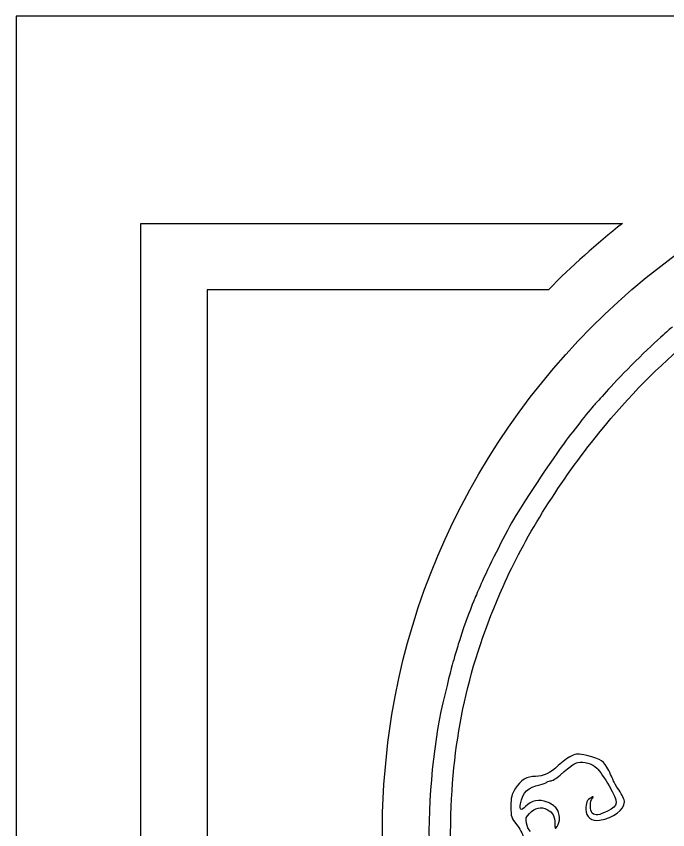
# Model space of a CAD drawing. Extents: x 0 to 813, y 0 to 123.
# Drawn here: x 650.3 to 699.3, y 61.9 to 123.2 of the extents above; entities that cross this region are included whole.
import ezdxf

# ---------------------------------------------------------------- set-up
doc = ezdxf.new("R2010")
doc.units = 0
doc.layers.add('Calque_1', color=7, linetype='CONTINUOUS')

msp = doc.modelspace()

# ---------------------------------------------------------------- linework, layer by layer
at = {"layer": 'Calque_1', "color": 7}
for p, q in [((650.270921, 123.166639), (650.270921, 0.16625)), ((813.270793, 123.166639), (650.270921, 123.166639)), ((650.270921, 123.166639), (650.270921, 123.166639)), ((659.648742, 107.579373), (695.90109, 107.579373)), ((659.648742, 15.753522), (659.648742, 107.579373)), ((659.648742, 107.579373), (659.648742, 107.579373)), ((690.327737, 102.579298), (664.648281, 102.579298)), ((664.648281, 102.579298), (664.648281, 20.753596))]:
    msp.add_line(p, q, dxfattribs=at)
for points in [[(695.90109, 107.579373), (693.938059, 106.033858), (692.076435, 104.363721), (690.327737, 102.579298)], [(678.551592, 70.612673), (680.900894, 85.196963), (689.650827, 98.58256), (702.217449, 106.817593)], [(699.658709, 99.797866), (699.626677, 99.760144), (699.312761, 99.479832), (698.960887, 99.174993)], [(698.960887, 99.174993), (697.976326, 98.321996), (695.771522, 96.13301), (694.854328, 95.097655)], [(693.836239, 91.432624), (695.91283, 94.042299), (698.283017, 96.517752), (700.530748, 98.42479)], [(694.854328, 95.097655), (694.400909, 94.585856), (693.973032, 94.114872), (693.904029, 94.050895)], [(693.904029, 94.050895), (693.720133, 93.88043), (692.481121, 92.33094), (691.670494, 91.257889)], [(686.914062, 80.261695), (688.473452, 83.792044), (690.996688, 87.864105), (693.836239, 91.432624)], [(691.670494, 91.257889), (690.602114, 89.843662), (688.245643, 86.279054), (687.556795, 85.035769)], [(687.556795, 85.035769), (686.75946, 83.596634), (685.57551, 81.223323), (685.178282, 80.267207)], [(682.976723, 62.470119), (683.10584, 68.984014), (684.284089, 74.307665), (686.914062, 80.261695)], [(685.178282, 80.267207), (685.005478, 79.851373), (684.793642, 79.353942), (684.707536, 79.162019)], [(684.707536, 79.162019), (684.461071, 78.612479), (683.769231, 76.672537), (683.546135, 75.90489)], [(683.546135, 75.90489), (683.434572, 75.521042), (683.277628, 74.997729), (683.197223, 74.741827)], [(683.197223, 74.741827), (683.065115, 74.3212), (682.868519, 73.534977), (682.381968, 71.485245)], [(682.381968, 71.485245), (681.6058, 68.21511), (681.184584, 63.247474), (681.390324, 59.782395)], [(683.202727, 38.102547), (678.351468, 48.080308), (676.738144, 59.355455), (678.551592, 70.612673)], [(692.044918, 67.478928), (691.785951, 67.360347), (691.345967, 67.044103), (691.067611, 66.775577)], [(693.207984, 67.520268), (692.56432, 67.682453), (692.482758, 67.679385), (692.044918, 67.478928)], [(694.868241, 66.390829), (694.47138, 67.164668), (694.38344, 67.22407), (693.207984, 67.520268)], [(691.067611, 66.775577), (690.483298, 66.211917), (689.954893, 65.95978), (689.356102, 65.95978)], [(691.202541, 66.046885), (692.151739, 66.850374), (692.250235, 66.920216), (692.552467, 67.002692)], [(692.552467, 67.002692), (692.970833, 67.116879), (693.608486, 66.924669), (693.983418, 66.57109)], [(693.983418, 66.57109), (694.157013, 66.407384), (694.567844, 65.807817), (694.896238, 65.238803)], [(695.238122, 65.593221), (695.23815, 65.634772), (695.071752, 65.993951), (694.868241, 66.390829)], [(689.356102, 65.95978), (688.719466, 65.95978), (688.239208, 65.671992), (687.85183, 65.058542)], [(690.186118, 65.507795), (690.221198, 65.564516), (690.348622, 65.610874), (690.468876, 65.610874)], [(690.468876, 65.610874), (690.58916, 65.610874), (690.919134, 65.806979), (691.202541, 66.046885)], [(695.644917, 64.91302), (695.421002, 65.245749), (695.238122, 65.551666), (695.238122, 65.593221)], [(687.85183, 65.058542), (687.548892, 64.578787), (687.50289, 64.397479), (687.50289, 63.681606)], [(688.221033, 63.899902), (688.386641, 64.771616), (688.779776, 65.152587), (689.688899, 65.32314)], [(689.688899, 65.32314), (689.92732, 65.367864), (690.151066, 65.451077), (690.186118, 65.507795)], [(694.896238, 65.238803), (695.623552, 63.97858), (695.609639, 63.766941), (694.77443, 63.343726)], [(696.052248, 64.037691), (696.052248, 64.186292), (695.868832, 64.580286), (695.644917, 64.91302)], [(693.535955, 64.348576), (693.239593, 64.196458), (693.144033, 63.979672), (693.144033, 63.457812)], [(693.632842, 63.191589), (693.449595, 63.374855), (693.45332, 64.126185), (693.638486, 64.322132)], [(693.638486, 64.322132), (693.758233, 64.448796), (693.740171, 64.453433), (693.535955, 64.348576)], [(687.50289, 63.681606), (687.50289, 62.904117), (687.527161, 62.826712), (687.93009, 62.334988)], [(688.61239, 63.696504), (688.274655, 63.33699), (688.12852, 63.41304), (688.221033, 63.899902)], [(690.230201, 64.029436), (689.648174, 64.262323), (689.023024, 64.133618), (688.61239, 63.696504)], [(688.907284, 63.176707), (689.31343, 63.600633), (689.768824, 63.700441), (690.224133, 63.464992)], [(690.936321, 63.54602), (690.809575, 63.707158), (690.491765, 63.924782), (690.230201, 64.029436)], [(694.180324, 62.65855), (695.241706, 62.850698), (696.052248, 63.447847), (696.052248, 64.037691)], [(688.66971, 62.43422), (688.604008, 62.784362), (688.640669, 62.898467), (688.907284, 63.176707)], [(690.224133, 63.464992), (690.663271, 63.237887), (690.817788, 62.960152), (690.817788, 62.397288)], [(690.988673, 62.186172), (691.235279, 62.512167), (691.208722, 63.199691), (690.936321, 63.54602)], [(693.144033, 63.457812), (693.144033, 62.908695), (693.603942, 62.554212), (694.180324, 62.65855)], [(694.77443, 63.343726), (694.137709, 63.021076), (693.842702, 62.981762), (693.632842, 63.191589)], [(684.960012, 48.453817), (683.555392, 52.923484), (682.881812, 57.682329), (682.976723, 62.470119)], [(687.93009, 62.334988), (688.164927, 62.048154), (688.391439, 61.628684), (688.433913, 61.402331)], [(688.96847, 61.820167), (688.846832, 61.930228), (688.712438, 62.206574), (688.66971, 62.43422)], [(690.817788, 62.397288), (690.817788, 61.98808), (690.828794, 61.974737), (690.988673, 62.186172)]]:
    msp.add_open_spline(points, degree=3, dxfattribs=at)

doc.saveas('drawing.dxf')
